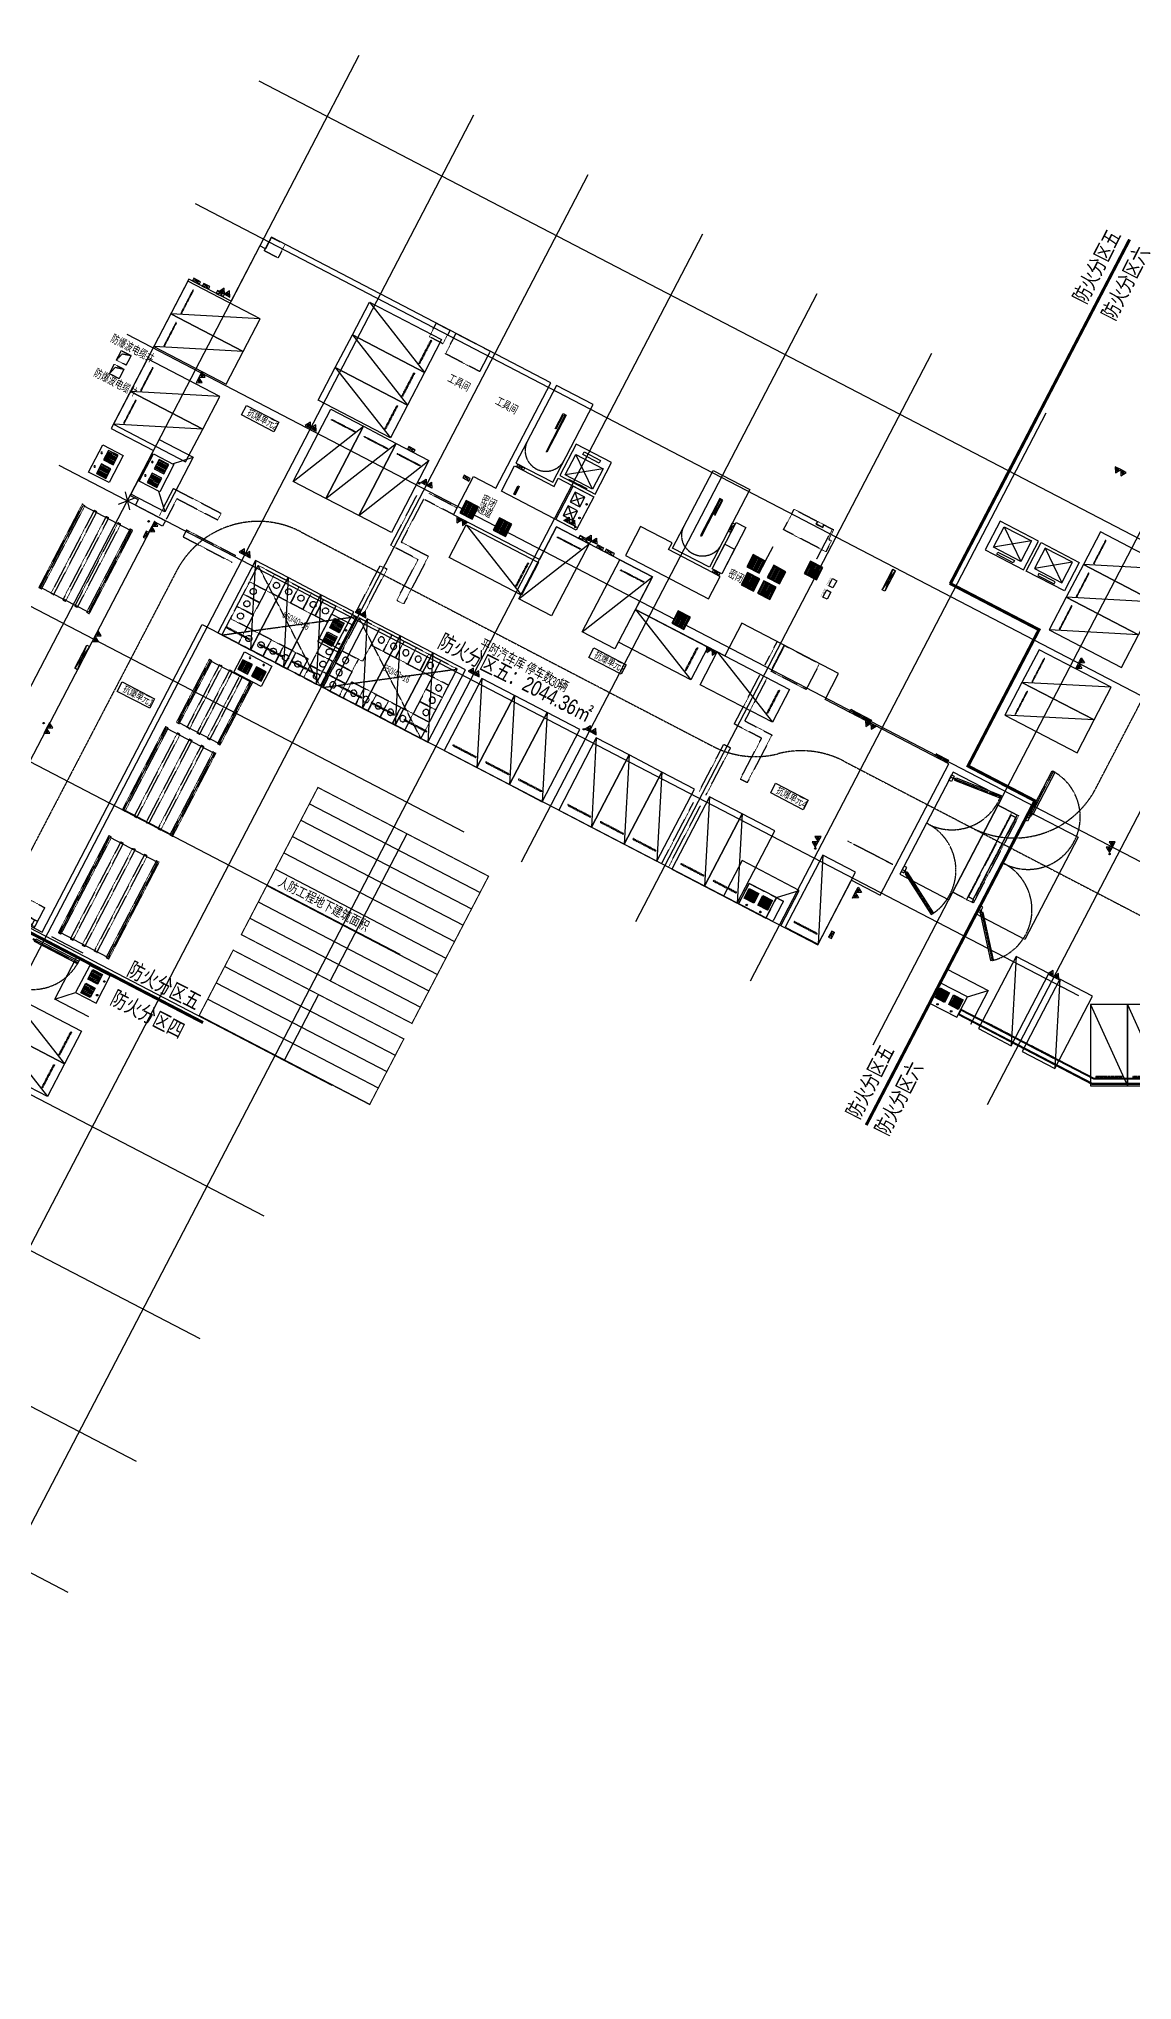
# Model space of a CAD drawing. Extents: x -1466470 to 868515, y -511729 to 1464999.
# Drawn here: x -183942 to -112796, y 148657 to 275026 of the extents above; entities that cross this region are included whole.
import ezdxf
from ezdxf.xclip import XClip

# ---------------------------------------------------------------- set-up
doc = ezdxf.new("R2010")
doc.units = 0
doc.header["$LTSCALE"] = 10
doc.header["$MEASUREMENT"] = 0
doc.header["$XCLIPFRAME"] = 2
for name, pattern in [('104-7 B2核心筒$0$DASH', [0.35, 0.25, -0.1]), ('X-104 B2平面$0$CENTER', [2, 1.25, -0.25, 0.25, -0.25]), ('X-104 B2平面$0$DOTE', [2.42, 2, -0.2, 0.02, -0.2]), ('X-104 B2平面$1$DASH', [0.35, 0.25, -0.1]), ('梯段6、7$0$DASH', [0.35, 0.25, -0.1])]:
    doc.linetypes.add(name, pattern=pattern)
for name, color, linetype, plot in [('104-7 B2核心筒$0$04-不打印_辅助线', 165, 'Continuous', False), ('X-104 B2平面$0$$0$04-不打印_辅助线', 165, 'Continuous', False), ('X-104 B2平面$0$04-不打印_辅助线', 165, 'Continuous', False)]:
    doc.layers.add(name, color=color, linetype=linetype, plot=plot)
for name, color, linetype in [('104-7 B2核心筒$0$A-E_电梯', 171, 'Continuous'), ('104-7 B2核心筒$0$A-TECH_结构', 21, 'Continuous'), ('EQUIP_消防', 7, 'Continuous'), ('PIPE-通气', 3, 'TG_T'), ('VPIPE-消防', 1, 'Continuous'), ('X-104 B2平面$0$$0$A-TECH_结构', 21, 'Continuous'), ('X-104 B2平面$0$02-TEXT_房间', 7, 'Continuous'), ('X-104 B2平面$0$04-不打印_防火分区', 30, 'Continuous'), ('X-104 B2平面$0$A-C_门', 150, 'Continuous'), ('X-104 B2平面$0$A-I_车位', 185, 'Continuous'), ('X-104 B2平面$0$A-I_车位-流线', 127, 'X-104 B2平面$0$CENTER'), ('X-104 B2平面$0$A-O_防水层', 222, 'Continuous'), ('X-104 B2平面$0$A-SUR_看线', 231, 'Continuous'), ('X-104 B2平面$0$A_AXIS-轴线', 1, 'X-104 B2平面$0$DOTE'), ('X-104 B2平面$0$A_STR-砼墙', 51, 'Continuous'), ('X-104 B2平面$0$DOOR_FIRE', 220, 'Continuous'), ('X-104 B2平面$0$SURFACE', 6, 'Continuous'), ('X-104 B2平面$0$VPIPE-消防', 1, 'Continuous'), ('X-104 B2平面$0$人防分区指标', 5, 'Continuous'), ('X-104 B2平面$0$抗爆隔墙', 151, 'Continuous'), ('X-104 B2平面$0$看线', 241, 'Continuous'), ('X-104 B2平面$0$集水坑&', 6, 'Continuous'), ('X-104 B2平面$1$A-C_门', 150, 'Continuous'), ('X-104 B2平面$1$集水坑&', 6, 'Continuous'), ('梯段6、7$0$A-E_楼梯', 171, 'Continuous')]:
    doc.layers.add(name, color=color, linetype=linetype)
doc.layers.get('X-104 B2平面$0$$0$04-不打印_辅助线').off()
doc.styles.add('TG_LINETYPE', font='romans2.shx', dxfattribs={"width": 0.8, "height": 3, "bigfont": 'hzdf2.shx'})
doc.styles.add('X-104 B2平面$0$_TCH_SPACE', font='ros.shx', dxfattribs={"width": 0.75, "height": 5, "bigfont": 'jd.shx'})
doc.styles.add('X-104 B2平面$0$Arial', font='arial.ttf', dxfattribs={"width": 0.75, "height": 2.5})
doc.styles.add('X-104 B2平面$0$TEXT', font='TSSDENG.shx', dxfattribs={"bigfont": 'GBCBIG.shx'})
doc.linetypes.add('TG_T', pattern='A,2,-0.3,["T",TG_LINETYPE,S=0.1,R=0,X=-0.23,Y=-0.15],0', length=2.3)
pattern_1 = [(180, (-432649.534, -553252.195), (-7e-15, -79.375), [])]
pattern_2 = [(180, (350, -250), (-7e-15, -79.375), [])]

# ---------------------------------------------------------------- blocks, each defined once
blk = doc.blocks.new('X-104 B2平面$0$A$C51037562')
at = {"layer": 'X-104 B2平面$0$集水坑&'}
h = blk.add_hatch(dxfattribs=at)
h.set_pattern_fill('ANSI31', color=256, scale=50, angle=135)
h.set_pattern_definition(pattern_1)
h.paths.add_polyline_path([(-850, 850), (-50, 850), (-50, 50), (-850, 50)])
for points in [[(-900, 900), (0, 900), (0, 0), (-900, 0)], [(-850, 850), (-50, 850), (-50, 50), (-850, 50)]]:
    blk.add_lwpolyline(points, close=True, dxfattribs=at)
blk = doc.blocks.new('X-104 B2平面$0$12ddddddj')
at = {"layer": 'X-104 B2平面$0$集水坑&', "linetype": 'Continuous'}
h = blk.add_hatch(dxfattribs=at)
h.set_pattern_fill('ANSI31', color=256, scale=50, angle=135)
h.set_pattern_definition(pattern_2)
h.paths.add_polyline_path([(3014056, 294593), (3014756, 294593), (3014756, 293893), (3014056, 293893)])
h.paths.add_polyline_path([(3014056, 293593), (3014756, 293593), (3014756, 292893), (3014056, 292893)])
for points in [[(3015056, 294743), (3013556, 294743), (3013556, 292743), (3015056, 292743)], [(3014056, 294593), (3014756, 294593), (3014756, 293893), (3014056, 293893)], [(3014056, 293593), (3014756, 293593), (3014756, 292893), (3014056, 292893)]]:
    blk.add_lwpolyline(points, close=True, dxfattribs=at)
for centre in [(3013736, 294243), (3013736, 293243)]:
    blk.add_circle(centre, 50, dxfattribs=at)
blk = doc.blocks.new('$TWTSYS$00000546')
h = blk.add_hatch()
h.set_pattern_fill('ANSI31', color=256, scale=200, style=0)
h.set_pattern_definition([(45, (-38543.802, -6670.83), (-17.67767, 17.67767), [])])
h.paths.add_polyline_path([(-65, 174), (65, 174), (65, 44), (-65, 44)])
for points in [[(0, 344), (-198, 0), (198, 0)], [(-65, 174), (65, 174), (65, 44), (-65, 44)]]:
    blk.add_lwpolyline(points, close=True)
blk = doc.blocks.new('104-7 B2核心筒$0$1f结构')
at = {"layer": '104-7 B2核心筒$0$04-不打印_辅助线'}
for p, q in [((-400, -450), (400, 450)), ((-400, 450), (400, -450))]:
    blk.add_line(p, q, dxfattribs=at)
at = {"layer": 'Defpoints'}
for p, q in [((-400, -450), (400, 450)), ((-400, 450), (400, -450))]:
    blk.add_line(p, q, dxfattribs=at)
blk = doc.blocks.new('A-电梯2623')
for p, q in [((-975, 200), (-975, 1700)), ((-975, 1700), (1025, 1700)), ((1025, 1700), (-975, 200)), ((1025, 200), (-975, 1700)), ((-575, 1900), (-575, 2100)), ((-575, 2100), (625, 2100)), ((625, 1900), (-575, 1900)), ((625, 2100), (625, 1900)), ((1025, 1700), (1025, 200)), ((1025, 200), (-975, 200))]:
    blk.add_line(p, q)
for points in [[(-1275, 0), (1325, 0), (1325, 2300), (-1275, 2300)], [(-625, 38), (-625, 59), (-18, 59), (-18, 38)], [(68, 38), (68, 59), (675, 59), (675, 38)]]:
    blk.add_lwpolyline(points, close=True)
blk = doc.blocks.new('104-7 B2核心筒$0$fdsgfdhh')
at = {"layer": '104-7 B2核心筒$0$A-E_电梯'}
for p, q in [((-2400, 1900), (-400, 400)), ((-400, 1900), (-2400, 400))]:
    blk.add_line(p, q, dxfattribs=at)
for points in [[(-2800, 0), (0, 0), (0, 2100), (-2800, 2100)], [(-2000, 250), (-800, 250), (-800, 100), (-2000, 100)]]:
    blk.add_lwpolyline(points, close=True, dxfattribs=at)
blk.add_lwpolyline([(-2400, 1900), (-400, 1900), (-400, 400), (-2400, 400), (-2400, 1900)], dxfattribs=at)
blk = doc.blocks.new('梯段6、7')
at = {"color": 8, "linetype": '梯段6、7$0$DASH'}
for centre, radius, start, end in [((49800, 3400), 1350, 0, 180), ((49800, -6700), 1350, 0, 180), ((49800, -9820), 1350, 180, 0), ((49800, -16500), 1350, 0, 180), ((49800, -19820), 1350, 180, 0), ((20965, -27260), 1650, 0, 180), ((49800, -27020), 1350, 0, 180), ((20965, -29600), 1650, 180, 0), ((49800, -29880), 1350, 180, 0), ((20965, -58198), 1650, 0, 180), ((49800, -57378), 1350, 0, 180), ((20965, -60358), 1650, 180, 0), ((49800, -59458), 1350, 180, 0), ((20965, -68018), 1650, 0, 180), ((49800, -67528), 1350, 0, 180), ((20965, -70358), 1650, 180, 0), ((49800, -70128), 1350, 180, 0), ((49800, -79978), 1350, 180, 0)]:
    blk.add_arc(centre, radius, start, end, dxfattribs=at)
at = {"layer": 'Defpoints'}
for points in [[(44800, 6850), (54800, 6850), (54800, -3150), (44800, -3150)], [(51150, 4950), (48450, 4950), (48450, -1150), (51150, -1150)], [(44800, -3150), (54800, -3150), (54800, -13150), (44800, -13150)], [(51150, -5150), (48450, -5150), (48450, -11250), (51150, -11250)], [(44800, -13150), (54800, -13150), (54800, -23150), (44800, -23150)], [(51150, -15150), (48450, -15150), (48450, -21250), (51150, -21250)], [(15665, -23150), (25665, -23150), (25665, -33150), (15665, -33150)], [(44800, -23150), (54800, -23150), (54800, -33150), (44800, -33150)], [(19315, -24850), (22615, -24850), (22615, -31250), (19315, -31250)], [(48450, -25150), (51150, -25150), (51150, -31250), (48450, -31250)], [(15665, -53908), (25665, -53908), (25665, -63908), (15665, -63908)], [(44800, -53908), (54800, -53908), (54800, -63908), (44800, -63908)], [(19315, -55608), (22615, -55608), (22615, -62008), (19315, -62008)], [(51150, -55908), (48450, -55908), (48450, -62008), (51150, -62008)], [(15665, -63908), (25665, -63908), (25665, -73908), (15665, -73908)], [(44800, -63908), (54800, -63908), (54800, -73908), (44800, -73908)], [(19315, -65608), (22615, -65608), (22615, -72008), (19315, -72008)], [(51150, -65908), (48450, -65908), (48450, -72008), (51150, -72008)], [(15665, -73908), (25665, -73908), (25665, -83908), (15665, -83908)], [(44800, -73908), (54800, -73908), (54800, -83908), (44800, -83908)], [(19315, -75608), (22615, -75608), (22615, -82008), (19315, -82008)], [(51150, -75908), (48450, -75908), (48450, -82008), (51150, -82008)]]:
    blk.add_lwpolyline(points, close=True, dxfattribs=at)
for points in [[(47328, -61608), (52128, -61608)], [(47328, -71608), (52128, -71608)], [(47328, -81608), (52128, -81608)]]:
    blk.add_lwpolyline(points, dxfattribs=at)
at = {"layer": '梯段6、7$0$A-E_楼梯'}
for p, q in [((49850, -16500), (49750, -16500)), ((49750, -16700), (49750, -16500)), ((49850, -18517), (49850, -16500)), ((49850, -16500), (51150, -16500)), ((49850, -16760), (51150, -16760)), ((49850, -17020), (51150, -17020)), ((49850, -17280), (51150, -17280)), ((49850, -17540), (51150, -17540)), ((49910, -16700), (49910, -16500)), ((49910, -16500), (51150, -16500)), ((51150, -17893), (51150, -16700)), ((49850, -17800), (51150, -17800)), ((49850, -18060), (50801, -18060)), ((49850, -18517), (50409, -18248)), ((49850, -18320), (50259, -18320)), ((49850, -18627), (50429, -18350)), ((49850, -19820), (49850, -18627)), ((49850, -18780), (51150, -18780)), ((50074, -18520), (51150, -18520)), ((50429, -18350), (50396, -18174)), ((50396, -18174), (50588, -18362)), ((50553, -18179), (51150, -17893)), ((50588, -18362), (50553, -18179)), ((50573, -18281), (51150, -18003)), ((50616, -18260), (51150, -18260)), ((51150, -19820), (51150, -18003)), ((49750, -19820), (49853, -19820)), ((49850, -19040), (51150, -19040)), ((49850, -19300), (51150, -19300)), ((49850, -19560), (51150, -19560)), ((49850, -19820), (51150, -19820)), ((49750, -27020), (49850, -27020)), ((65868, -53275), (106225, -53275)), ((66707, -53743), (68846, -55133)), ((66772, -53643), (68592, -54825)), ((66839, -56653), (68977, -55263)), ((65910, -56514), (63784, -56514)), ((66572, -56634), (63784, -56634)), ((66542, -56514), (65910, -56514)), ((66542, -56677), (68846, -58173)), ((66772, -56683), (68592, -57865)), ((66802, -59525), (64634, -59525)), ((66792, -59525), (106225, -59525)), ((49690, -78442), (49690, -77318)), ((49690, -77318), (49910, -77318)), ((49750, -78418), (49750, -77378)), ((49750, -77378), (49850, -77378)), ((49850, -77378), (49850, -80038)), ((49910, -77318), (49910, -80038)), ((48450, -80108), (48450, -80048)), ((49910, -80038), (49850, -80038))]:
    blk.add_line(p, q, dxfattribs=at)
for points in [[(49690, -19880), (49910, -19880), (49910, -16440), (49690, -16440), (49690, -19880)], [(49690, -29360), (49690, -26960), (49910, -26960), (49910, -29880)], [(51150, -29880), (51150, -29620)], [(66542, -53444), (66542, -53275), (66154, -53275)], [(66542, -53305), (66542, -53705), (66342, -53705), (66342, -53305)], [(68882, -54964), (68882, -54795), (68622, -54795), (68622, -54626), (68362, -54626), (68362, -54457), (68102, -54457), (68102, -54288), (67842, -54288), (67842, -54119), (67582, -54119), (67582, -53950), (67322, -53950), (67322, -53781), (67062, -53781), (67062, -53613), (66802, -53613), (66802, -53444), (66542, -53444)], [(68852, -54964), (68852, -54825), (68592, -54825), (68592, -54656), (68332, -54656), (68332, -54487), (68072, -54487), (68072, -54318), (67812, -54318), (67812, -54149), (67552, -54149), (67552, -53980), (67292, -53980), (67292, -53811), (67032, -53811), (67032, -53643), (66772, -53643), (66772, -53474), (66542, -53474)], [(66802, -56484), (66802, -56315), (67062, -56315), (67062, -56146), (67322, -56146), (67322, -55977), (67582, -55977), (67582, -55808), (67842, -55808), (67842, -55640), (68102, -55640), (68102, -55471), (68362, -55471), (68362, -55302), (68622, -55302), (68622, -55133), (68882, -55133), (68882, -54964), (69142, -54964)], [(66832, -56484), (66832, -56345), (67092, -56345), (67092, -56176), (67352, -56176), (67352, -56007), (67612, -56007), (67612, -55838), (67872, -55838), (67872, -55670), (68132, -55670), (68132, -55501), (68392, -55501), (68392, -55332), (68652, -55332), (68652, -55163), (68912, -55163), (68912, -54994), (69142, -54994)], [(69112, -54994), (69112, -55394), (68912, -55394), (68912, -54994)], [(68882, -58004), (68882, -57835), (68622, -57835), (68622, -57667), (68362, -57667), (68362, -57498), (68102, -57498), (68102, -57329), (67842, -57329), (67842, -57160), (67582, -57160), (67582, -56991), (67322, -56991), (67322, -56822), (67062, -56822), (67062, -56653), (66802, -56653), (66802, -56484), (66542, -56484)], [(68852, -58004), (68852, -57865), (68592, -57865), (68592, -57697), (68332, -57697), (68332, -57528), (68072, -57528), (68072, -57359), (67812, -57359), (67812, -57190), (67552, -57190), (67552, -57021), (67292, -57021), (67292, -56852), (67032, -56852), (67032, -56683), (66772, -56683), (66772, -56514), (66542, -56514)], [(66772, -56514), (66772, -56914), (66572, -56914), (66572, -56514)], [(66802, -59525), (66802, -59356), (67062, -59356), (67062, -59187), (67322, -59187), (67322, -59018), (67582, -59018), (67582, -58849), (67842, -58849), (67842, -58680), (68102, -58680), (68102, -58511), (68362, -58511), (68362, -58342), (68622, -58342), (68622, -58173), (68882, -58173), (68882, -58004), (69142, -58004)]]:
    blk.add_lwpolyline(points, dxfattribs=at)
for p in [(66792, -53444), (66792, -53613), (66792, -53781), (66792, -53950), (66792, -54119), (66792, -54288), (66792, -54457), (66792, -54626), (66792, -54795), (66792, -54964), (66792, -55133), (66792, -55302), (66792, -55471), (66792, -55640), (66792, -55808), (66792, -55977), (66792, -56146), (66792, -56315), (66792, -56484), (66792, -56653), (66792, -56822), (66792, -56991), (66792, -57160), (66792, -57329), (66792, -57498), (66792, -57667), (66792, -57835), (66792, -58004), (66792, -58173), (66792, -58342), (66792, -58511), (66792, -58680), (66792, -58849), (66792, -59018), (66792, -59187), (66792, -59356)]:
    blk.add_point(p, dxfattribs=at)
blk = doc.blocks.new('104-7 B2核心筒')
for p, q in [((84343, 51688), (84257, 51688)), ((25457, 14488), (25543, 14488))]:
    blk.add_line(p, q)
at = {"layer": '104-7 B2核心筒$0$A-TECH_结构', "linetype": '104-7 B2核心筒$0$DASH'}
blk.add_line((400, 19549), (400, 18750), dxfattribs=at)
for points in [[(59500, 54510), (60014, 56141), (62150, 56749)], [(38750, 19549), (41650, 19549), (41650, 18849), (41850, 18849), (41850, 18049), (38750, 18049), (38750, 19549)]]:
    blk.add_lwpolyline(points, dxfattribs=at)
for points in [[(96250, 55500), (98450, 55500), (98450, 56150), (96250, 56150)], [(98750, 55500), (101000, 55500), (101000, 56150), (98750, 56150)]]:
    blk.add_lwpolyline(points, close=True, dxfattribs=at)
at = {"layer": '104-7 B2核心筒$0$A-TECH_结构'}
for points in [[(73300, 50850), (74000, 50850), (74000, 54250), (73300, 54250)], [(35800, 17050), (36500, 17050), (36500, 13650), (35800, 13650)], [(36500, 13650), (35800, 13650), (35800, 15450), (36500, 15450)]]:
    blk.add_lwpolyline(points, close=True, dxfattribs=at)
ref = blk.add_blockref('梯段6、7', (25750, 132458))
XClip(ref).set_block_clipping_path([(48450.0031571506, -81608.1300599761), (51150.002909314, -75708.1296707869)])
ref = blk.add_blockref('梯段6、7', (136950, 132658), dxfattribs=dict(xscale=-1))
XClip(ref).set_block_clipping_path([(48450.0031136754, -81608.1299662268), (51150.0038543929, -75908.1299662268)])
at = {"xscale": -1}
blk.add_blockref('104-7 B2核心筒$0$1f结构', (109800, 37200), dxfattribs=at)
ref = blk.add_blockref('梯段6、7', (-27150, 95458))
XClip(ref).set_block_clipping_path([(48450.0031136754, -81608.1299662268), (51150.0038543929, -75908.1299662268)])
ref = blk.add_blockref('梯段6、7', (84050, 95258), dxfattribs=dict(xscale=-1))
XClip(ref).set_block_clipping_path([(48450.0031136754, -81608.1299662268), (51150.0038543929, -75908.1299662268)])
blk.add_blockref('104-7 B2核心筒$0$1f结构', (0, 0))
at = {"layer": '104-7 B2核心筒$0$A-E_电梯', "extrusion": (0, 0, -1), "zscale": -1}
blk.add_blockref('A-电梯2623', (-84325, 51650), dxfattribs=at)
at = {"layer": '104-7 B2核心筒$0$A-E_电梯'}
for name, p in [('104-7 B2核心筒$0$fdsgfdhh', (53800, 22949)), ('A-电梯2623', (25475, 14450))]:
    blk.add_blockref(name, p, dxfattribs=at)
at = {"layer": '104-7 B2核心筒$0$A-E_电梯', "xscale": -1}
blk.add_blockref('104-7 B2核心筒$0$fdsgfdhh', (54000, 22949), dxfattribs=at)
blk = doc.blocks.new('X-104 B2平面$0$jgfd')
blk.add_lwpolyline([(5300, -1200), (0, -1200), (0, 1200), (5300, 1200), (5300, -1200), (0, 1200)])
at = {"linetype": 'X-104 B2平面$1$DASH', "ltscale": 0.001}
blk.add_lwpolyline([(550, -850), (550, 850), (600, 850), (600, -850)], close=True, dxfattribs=at)
blk = doc.blocks.new('*U2230')
at = {"linetype": 'X-104 B2平面$1$DASH'}
for p, q in [((-200, -500), (-200, -100)), ((0, -100), (-200, -100)), ((0, -500), (-200, -500)), ((6000, -100), (6200, -100)), ((6000, -500), (6200, -500)), ((6200, -500), (6200, -100))]:
    blk.add_line(p, q, dxfattribs=at)
blk.add_lwpolyline([(6200, 0), (-200, 0), (-200, -1500), (6200, -1500)], close=True, dxfattribs=at)
for points in [[(6000, -100), (0, -100)], [(0, -100), (0, -500)], [(6000, -130), (0, -130)], [(6000, -470), (0, -470)], [(6000, -500), (0, -500)], [(6000, -100), (6000, -500)]]:
    blk.add_lwpolyline(points, dxfattribs=at)
blk = doc.blocks.new('X-104 B2平面$0$magy')
blk.add_lwpolyline([(0, 265), (300, 265), (300, -265), (0, -265)], close=True)
at = {"const_width": 10}
blk.add_lwpolyline([(455, 270), (455, -260), (305, -260), (305, 270)], close=True, dxfattribs=at)
for points in [[(305, 270), (455, -260)], [(455, 270), (305, -260)]]:
    blk.add_lwpolyline(points, dxfattribs=at)
blk = doc.blocks.new('X-104 B2平面$1$A$C51037562')
at = {"layer": 'X-104 B2平面$1$集水坑&'}
h = blk.add_hatch(dxfattribs=at)
h.set_pattern_fill('ANSI31', color=256, scale=50, angle=135)
h.set_pattern_definition(pattern_1)
h.paths.add_polyline_path([(-850, 850), (-50, 850), (-50, 50), (-850, 50)])
for points in [[(-900, 900), (0, 900), (0, 0), (-900, 0)], [(-850, 850), (-50, 850), (-50, 50), (-850, 50)]]:
    blk.add_lwpolyline(points, close=True, dxfattribs=at)
blk = doc.blocks.new('X-104 B2平面$1$12ddddddj')
at = {"layer": 'X-104 B2平面$1$集水坑&', "linetype": 'Continuous'}
h = blk.add_hatch(dxfattribs=at)
h.set_pattern_fill('ANSI31', color=256, scale=50, angle=135)
h.set_pattern_definition(pattern_2)
h.paths.add_polyline_path([(3014056, 294593), (3014756, 294593), (3014756, 293893), (3014056, 293893)])
h.paths.add_polyline_path([(3014056, 293593), (3014756, 293593), (3014756, 292893), (3014056, 292893)])
for points in [[(3015056, 294743), (3013556, 294743), (3013556, 292743), (3015056, 292743)], [(3014056, 294593), (3014756, 294593), (3014756, 293893), (3014056, 293893)], [(3014056, 293593), (3014756, 293593), (3014756, 292893), (3014056, 292893)]]:
    blk.add_lwpolyline(points, close=True, dxfattribs=at)
for centre in [(3013736, 294243), (3013736, 293243)]:
    blk.add_circle(centre, 50, dxfattribs=at)
blk = doc.blocks.new('X-104 B2平面$0$A$C3A6E53F0')
at = {"color": 6, "linetype": 'X-104 B2平面$1$DASH'}
for p, q in [((0, 5100), (7200, 0)), ((7200, 5100), (0, 0)), ((0, 2400), (1500, 2400)), ((1500, -5), (1500, 2400))]:
    blk.add_line(p, q, dxfattribs=at)
for points in [[(0, 5100), (7200, 5100), (7200, 0), (0, 0)], [(0, 4200), (1200, 4200), (1200, 5100), (0, 5100)], [(1500, 5100), (1500, 3900), (2400, 3900), (2400, 5100)], [(2400, 5100), (2400, 3900), (3300, 3900), (3300, 5100)], [(3300, 5100), (3300, 3900), (4200, 3900), (4200, 5100)], [(4200, 5100), (4200, 3900), (5100, 3900), (5100, 5100)], [(5100, 5100), (5100, 3900), (6000, 3900), (6000, 5100)], [(0, 3300), (1200, 3300), (1200, 4200), (0, 4200)], [(7200, 3000), (6000, 3000), (6000, 3900), (7200, 3900)], [(0, 2400), (1200, 2400), (1200, 3300), (0, 3300)], [(7200, 2100), (6000, 2100), (6000, 3000), (7200, 3000)], [(7200, 1200), (6000, 1200), (6000, 2100), (7200, 2100)], [(1500, 0), (1500, 1200), (2400, 1200), (2400, 0)], [(2400, 0), (2400, 1200), (3300, 1200), (3300, 0)], [(3300, 0), (3300, 1200), (4200, 1200), (4200, 0)], [(4200, 0), (4200, 1200), (5100, 1200), (5100, 0)], [(5100, 0), (5100, 1200), (6000, 1200), (6000, 0)]]:
    blk.add_lwpolyline(points, close=True, dxfattribs=at)
for centre in [(500, 4650), (500, 3750), (1950, 4500), (2850, 4500), (3750, 4500), (4650, 4500), (5550, 4500), (500, 2850), (6700, 3450), (6700, 2550), (6700, 1650), (1950, 600), (2850, 600), (3750, 600), (4650, 600), (5550, 600)]:
    blk.add_circle(centre, 200, dxfattribs=at)
blk = doc.blocks.new('X-104 B2平面$0$A$C75E32CB1')
at = {"layer": 'X-104 B2平面$0$A-SUR_看线'}
for p, q in [((98, 0), (98, 1291)), ((68, 159), (68, 9)), ((128, 159), (128, 9))]:
    blk.add_line(p, q, dxfattribs=at)
blk.add_lwpolyline([(196, 159), (196, 3309), (0, 3309), (0, 159)], close=True, dxfattribs=at)
at = {"layer": 'X-104 B2平面$0$A_AXIS-轴线'}
blk.add_line((98, 9), (98, 3309), dxfattribs=at)
blk = doc.blocks.new('X-104 B2平面$0$A$C026855F6')
at = {"layer": 'X-104 B2平面$0$VPIPE-消防', "linetype": 'Continuous'}
for centre in [(-118350, -32716), (-135969, -35197), (-108200, -35562), (-142803, -48326), (-107649, -48724), (-92589, -56489), (-73436, -56849)]:
    blk.add_circle(centre, 50, dxfattribs=at)
blk = doc.blocks.new('X-104 B2平面$0$A$C38076355')
at = {"layer": 'Defpoints'}
for p, q in [((138491, -71335), (197662, 42331)), ((301848, -16978), (191149, 40648)), ((231095, -22085), (263372, 39917)), ((145942, -75214), (205113, 38453)), ((238546, -25964), (270822, 36038)), ((153393, -79092), (212564, 34574)), ((275694, -13510), (186993, 32665)), ((160844, -82971), (220015, 30695)), ((187308, -41229), (51418, 29511)), ((200329, -16216), (117571, 26866)), ((208210, -10172), (227465, 26816)), ((256360, -14267), (182560, 24150)), ((215661, -14051), (234916, 22938)), ((183152, -49212), (47262, 21527)), ((223112, -17929), (242367, 19059)), ((195896, -24731), (113138, 18350)), ((244476, -18904), (178128, 15635)), ((178719, -57728), (42829, 13012)), ((191464, -33246), (108706, 9835)), ((204485, -8233), (173972, 7652))]:
    blk.add_line(p, q, dxfattribs=at)
blk = doc.blocks.new('X-104 B2平面')
at = {"layer": 'X-104 B2平面$0$$0$A-TECH_结构', "linetype": 'X-104 B2平面$1$DASH'}
for points in [[(6271, 245251), (9088, 250662), (8910, 250754), (6094, 245343)], [(7047, 244847), (9864, 250258), (9686, 250350), (6870, 244939)], [(7823, 244443), (10640, 249854), (10463, 249946), (7646, 244535)], [(8599, 244039), (11416, 249449), (11239, 249542), (8422, 244131)], [(9376, 243635), (12192, 249045), (12015, 249138), (9198, 243727)], [(15226, 236473), (17350, 240553), (17173, 240646), (15049, 236566)], [(15892, 236127), (18016, 240207), (17838, 240300), (15714, 236219)], [(16557, 235781), (18681, 239861), (18504, 239953), (16379, 235873)], [(17222, 235434), (19346, 239515), (19169, 239607), (17045, 235527)], [(17887, 235088), (20011, 239168), (19834, 239261), (17710, 235180)], [(11689, 230761), (14506, 236172), (14328, 236264), (11512, 230853)], [(12465, 230357), (15282, 235768), (15105, 235860), (12288, 230449)], [(13241, 229953), (16058, 235364), (15881, 235456), (13064, 230045)], [(14018, 229549), (16834, 234960), (16657, 235052), (13840, 229641)], [(14794, 229145), (17610, 234556), (17433, 234648), (14616, 229237)], [(7536, 222777), (10815, 229074), (10637, 229167), (7359, 222869)], [(8312, 222373), (11591, 228670), (11413, 228763), (8135, 222465)], [(9088, 221969), (12367, 228266), (12189, 228359), (8911, 222061)], [(9864, 221565), (13143, 227862), (12966, 227955), (9687, 221657)], [(10641, 221161), (13919, 227458), (13742, 227551), (10463, 221253)]]:
    blk.add_lwpolyline(points, close=True, dxfattribs=at)
at = {"layer": 'X-104 B2平面$0$02-TEXT_房间'}
for points in [[(19606, 257187), (21713, 256091), (21389, 255470), (19283, 256567), (19606, 257187)], [(42194, 241398), (44301, 240301), (43977, 239680), (41871, 240777), (42194, 241398)], [(11517, 239187), (13623, 238090), (13300, 237469), (11193, 238566), (11517, 239187)], [(54035, 232585), (56141, 231488), (55818, 230867), (53711, 231964), (54035, 232585)]]:
    blk.add_lwpolyline(points, dxfattribs=at)
at = {"layer": 'X-104 B2平面$0$04-不打印_辅助线'}
for points in [[(-531, 226449), (6298, 222895), (16718, 242912), (56769, 222063), (58962, 226276), (60843, 225297), (65299, 233857), (57254, 238045), (58131, 239730), (51833, 243008), (50725, 240880), (44915, 243905), (46024, 246034), (39770, 249289), (38662, 247160), (33074, 250069), (34367, 252553), (35830, 251791), (39408, 258664), (21225, 268131), (20833, 267377), (20478, 267562), (18607, 263969), (15858, 265400), (10801, 255687), (13551, 254256), (12028, 251329), (12560, 251052), (12375, 250698), (14326, 249681), (14142, 249327), (13610, 249604), (4375, 231863)], [(36185, 251606), (37039, 253247), (39612, 251908), (39889, 252440), (42195, 251240), (41064, 249067), (36185, 251606)], [(49668, 244588), (50430, 246051), (47059, 247806), (47290, 248249), (45250, 249311), (44257, 247404), (49668, 244588)]]:
    blk.add_lwpolyline(points, dxfattribs=at)
for points in [[(65581, 233315), (62118, 226663), (65311, 225000), (68774, 231653)], [(73723, 229076), (70260, 222424), (67067, 224086), (70530, 230739)]]:
    blk.add_lwpolyline(points, close=True, dxfattribs=at)
at = {"layer": 'X-104 B2平面$0$04-不打印_防火分区', "linetype": 'X-104 B2平面$1$DASH', "const_width": 200}
for points in [[(65405, 245582), (77068, 267987)], [(16773, 217010), (-1239, 226386), (-1769, 225253), (-5302, 227092), (-4403, 228818), (-3647, 228429), (-2724, 230203), (-3540, 230628), (-2432, 232757), (-9971, 236682), (-1047, 253825)], [(65361, 245606), (71171, 242581), (66553, 233711), (70900, 231448), (59927, 210337)]]:
    blk.add_lwpolyline(points, dxfattribs=at)
at = {"layer": 'X-104 B2平面$0$A-I_车位-流线', "linetype": 'X-104 B2平面$0$CENTER'}
for p, q in [((74871, 232256), (86138, 253899)), ((23136, 248954), (49940, 235001)), ((15043, 246402), (-12603, 193295)), ((58478, 234025), (81161, 222217))]:
    blk.add_line(p, q, dxfattribs=at)
for centre, start, end in [((20366, 243632), 62.49999, 152.49999), ((52711, 240323), 242.49999, 284.46358), ((55708, 228703), 62.50012, 104.46358), ((69549, 235026), 242.49999, 332.5)]:
    blk.add_arc(centre, 6000, start, end, dxfattribs=at)
at = {"layer": 'X-104 B2平面$0$A-O_防水层'}
for points in [[(6205, 245341), (8976, 250663), (12080, 249047), (9310, 243725)], [(11624, 230852), (14394, 236174), (17499, 234558), (14728, 229236)], [(7473, 222866), (10705, 229075), (13810, 227459), (10578, 221250)]]:
    blk.add_lwpolyline(points, close=True, dxfattribs=at)
blk.add_lwpolyline([(15161, 236564), (17822, 235178), (19900, 239170), (17239, 240555), (15161, 236564)], dxfattribs=at)
at = {"layer": 'X-104 B2平面$0$A-SUR_看线'}
for p, q in [((42018, 248344), (41216, 248536)), ((41308, 248714), (41926, 248167)), ((61670, 227290), (60525, 227886))]:
    blk.add_line(p, q, dxfattribs=at)
for points in [[(16172, 265462), (16079, 265285), (16523, 265054), (16615, 265231), (16172, 265462), (16523, 265054), (16615, 265231), (16079, 265285)], [(16815, 265127), (16722, 264950), (17122, 264742), (17214, 264920), (16815, 265127), (17122, 264742), (17214, 264920), (16722, 264950)], [(17724, 264654), (17632, 264477), (18075, 264246), (18168, 264423), (17724, 264654), (18075, 264246), (18168, 264423), (17632, 264477)], [(30171, 254509), (30078, 254332), (30477, 254124), (30570, 254302), (30171, 254509), (30477, 254124), (30570, 254302), (30079, 254334)], [(37265, 253355), (37172, 253178), (37616, 252947), (37708, 253124), (37265, 253355), (37616, 252947), (37708, 253124), (37172, 253178)], [(33765, 252640), (33672, 252463), (34071, 252255), (34163, 252433), (33765, 252640), (34071, 252255), (34163, 252433), (33673, 252465)], [(37076, 251368), (36987, 251414), (37264, 251946), (37353, 251900), (37076, 251368), (37264, 251946), (37353, 251900), (36987, 251414)], [(12867, 248610), (13044, 248517), (13252, 248917), (13075, 249009), (12867, 248610), (13252, 248917), (13075, 249009), (13044, 248517)], [(51128, 248912), (50950, 249004), (51227, 249537), (51405, 249444), (51128, 248912), (51227, 249537), (51405, 249444), (50950, 249004)], [(41308, 248714), (41216, 248536), (41926, 248167), (42018, 248344), (41308, 248714)], [(42834, 247919), (42742, 247742), (42369, 247936), (42461, 248113), (42834, 247919), (42741, 247742), (42461, 248113), (42369, 247936), (42834, 247919)], [(43011, 247827), (42919, 247650), (43451, 247373), (43544, 247550), (43011, 247827), (43451, 247373), (43544, 247550), (42919, 247650)], [(49990, 246506), (49897, 246328), (50341, 246097), (50433, 246275), (49990, 246506), (50341, 246097), (50433, 246275), (49897, 246328)], [(61664, 246516), (61841, 246424), (61148, 245093), (60971, 245186), (61664, 246516), (61148, 245093), (60971, 245186), (61841, 246424)], [(8602, 239978), (8425, 240070), (9210, 241578), (9211, 241577), (9389, 241487), (8604, 239977), (9210, 241578), (9389, 241487), (8425, 240070)], [(58851, 237214), (58943, 237392), (60273, 236699), (60181, 236522), (58851, 237214), (60273, 236699), (60181, 236522), (58943, 237392)], [(64394, 234328), (64487, 234505), (65285, 234089), (65192, 233912), (64394, 234328), (65285, 234089), (65192, 233912), (64487, 234505)], [(57659, 222473), (57867, 222872), (57690, 222965), (57482, 222565), (57659, 222473), (57690, 222965), (57867, 222872), (57482, 222565)]]:
    blk.add_lwpolyline(points, dxfattribs=at)
for points in [[(65304, 232783), (65488, 233138), (65662, 233047), (65477, 232693)], [(70253, 230207), (70438, 230561), (70612, 230471), (70427, 230116)], [(62395, 227195), (62210, 226840), (62384, 226750), (62568, 227104)], [(67344, 224618), (67159, 224264), (67333, 224173), (67518, 224528)]]:
    blk.add_lwpolyline(points, close=True, dxfattribs=at)
at = {"layer": 'X-104 B2平面$0$A-SUR_看线', "linetype": 'X-104 B2平面$1$DASH'}
for centre, radius, start, end in [((70456, 230383), 3400, 240.56308, 60.84795), ((65506, 232960), 3400, 240.56308, 340.10635), ((62366, 226928), 3400, 302.81983, 64.43622), ((67316, 224351), 3400, 283.76485, 64.43622), ((5676, 222564), 3398, 150.52768, 334.18797)]:
    blk.add_arc(centre, radius, start, end, dxfattribs=at)
at = {"layer": 'X-104 B2平面$0$A_AXIS-轴线'}
for p, q in [((65419, 233005), (65593, 232914)), ((70369, 230428), (70542, 230338)), ((61662, 227294), (58735, 228818)), ((62279, 226973), (62453, 226883)), ((67229, 224397), (67403, 224306))]:
    blk.add_line(p, q, dxfattribs=at)
at = {"layer": 'X-104 B2平面$0$A_STR-砼墙', "linetype": 'X-104 B2平面$1$DASH'}
blk.add_line((56709, 247178), (57725, 249129), dxfattribs=at)
at = {"layer": 'X-104 B2平面$0$A_STR-砼墙', "color": 4}
for points in [[(56748, 249638), (56655, 249461), (57099, 249230), (57191, 249407)], [(56766, 249629), (56682, 249469), (57090, 249257), (57174, 249417)]]:
    blk.add_lwpolyline(points, dxfattribs=at)
at = {"layer": 'X-104 B2平面$0$人防分区指标', "color": 1}
blk.add_line((24287, 218835), (22071, 214577), dxfattribs=at)
at = {"layer": 'X-104 B2平面$0$人防分区指标', "color": 1, "const_width": 75}
for points in [[(19262, 222737), (30366, 216956), (35352, 226536), (24249, 232316)], [(16519, 217468), (27623, 211687), (29839, 215945), (18736, 221725)]]:
    blk.add_lwpolyline(points, close=True, dxfattribs=at)
at = {"layer": 'X-104 B2平面$0$人防分区指标', "color": 1}
for points in [[(23141, 230187), (34244, 224407)], [(23695, 231252), (34798, 225472)], [(22587, 229123), (33690, 223343)], [(30043, 229300), (25056, 219720)], [(22033, 228059), (33136, 222279)], [(21479, 226994), (32582, 221214)], [(20925, 225930), (32028, 220150)], [(19816, 223801), (30920, 218021)], [(20370, 224865), (31474, 219085)], [(18182, 220661), (29285, 214881)], [(17628, 219596), (28731, 213816)], [(16519, 217468), (27623, 211687)], [(17074, 218532), (28177, 212752)]]:
    blk.add_lwpolyline(points, dxfattribs=at)
at = {"layer": 'X-104 B2平面$0$抗爆隔墙', "linetype": 'X-104 B2平面$1$DASH'}
for p, q in [((33305, 250513), (31442, 251482)), ((33074, 250069), (31211, 251039)), ((15704, 249078), (18897, 247416)), ((15473, 248634), (18666, 246972)), ((26708, 243688), (28300, 246747)), ((27151, 243457), (28744, 246516)), ((28744, 246516), (28300, 246747)), ((49061, 232051), (50653, 235111)), ((51097, 234880), (50653, 235111)), ((49504, 231821), (51097, 234880)), ((46613, 227350), (48691, 231342)), ((47056, 227119), (49135, 231111))]:
    blk.add_line(p, q, dxfattribs=at)
at = {"layer": 'X-104 B2平面$0$抗爆隔墙'}
blk.add_line((15704, 249078), (15473, 248634), dxfattribs=at)
at = {"layer": 'X-104 B2平面$0$抗爆隔墙', "linetype": 'X-104 B2平面$1$DASH'}
for points in [[(13929, 250001), (13929, 250001), (14853, 251776), (17957, 250159), (17726, 249715), (15066, 251101), (14373, 249770), (14373, 249770)], [(31122, 251085), (29667, 248290), (31442, 247366), (29825, 244262), (29381, 244493), (30767, 247154), (28993, 248077), (30679, 251316)], [(53355, 240301), (54139, 241808)], [(54583, 241577), (53798, 240070)], [(53475, 239449), (52020, 236654), (53795, 235730), (52178, 232626), (51734, 232857), (53120, 235518), (51346, 236441), (53032, 239680)]]:
    blk.add_lwpolyline(points, dxfattribs=at)
at = {"layer": 'X-104 B2平面$0$看线', "linetype": 'X-104 B2平面$1$DASH'}
for points in [[(11466, 260753), (12087, 260430), (11763, 259809), (11142, 260132)], [(11004, 259866), (11625, 259543), (11302, 258922), (10681, 259245)]]:
    blk.add_lwpolyline(points, close=True, dxfattribs=at)
for points in [[(11142, 260132), (11515, 260547), (12087, 260430)], [(10681, 259245), (11057, 259667), (11625, 259543)]]:
    blk.add_lwpolyline(points, dxfattribs=at)
at = {"layer": 'X-104 B2平面$1$A-C_门'}
blk.add_line((53358, 247021), (53866, 247997), dxfattribs=at)
at = {"layer": 'X-104 B2平面$1$集水坑&', "linetype": 'Continuous'}
for p, q in [((14789, 253386), (16138, 253811)), ((13866, 251612), (14291, 250263)), ((41289, 250583), (40992, 251527)), ((40207, 250019), (41151, 250317)), ((40530, 250640), (40828, 249696)), ((41613, 251204), (40668, 250906)), ((54091, 225148), (55575, 225616)), ((7133, 218537), (8482, 218962)), ((66509, 218683), (67858, 219109))]:
    blk.add_line(p, q, dxfattribs=at)
at = {"layer": 'X-104 B2平面$1$集水坑&', "linetype": 'X-104 B2平面$1$DASH'}
for points in [[(21225, 268130), (22112, 267669), (21650, 266782), (20763, 267243)], [(31958, 262543), (32845, 262081), (32383, 261194), (31496, 261656)]]:
    blk.add_lwpolyline(points, close=True, dxfattribs=at)
for points in [[(33244, 261874), (35461, 260719), (34769, 259389), (32551, 260543), (33244, 261874)], [(53750, 239869), (54627, 241554), (56889, 240376), (56013, 238693), (53750, 239869)], [(51625, 224741), (52317, 226071), (54091, 225148), (53399, 223817), (51625, 224741)], [(51625, 224741), (52317, 226071), (54535, 224917), (53842, 223586), (51625, 224741)]]:
    blk.add_lwpolyline(points, dxfattribs=at)
at = {"layer": 'X-104 B2平面$1$集水坑&', "linetype": 'Continuous'}
for points in [[(13921, 254966), (16138, 253811), (14291, 250263), (12074, 251417)], [(54374, 223309), (55575, 225616), (51849, 227555), (50649, 225249)], [(9350, 217382), (7133, 218537), (8518, 221198), (8518, 221198)], [(65197, 220494), (67858, 219109), (66704, 216891)]]:
    blk.add_lwpolyline(points, dxfattribs=at)
for points in [[(40864, 251932), (42195, 251239), (41064, 249067), (39733, 249759)], [(41613, 251204), (40992, 251527), (40668, 250906), (41289, 250583)], [(41151, 250317), (40530, 250640), (40207, 250019), (40828, 249696)], [(130274, 212990), (74632, 212990), (65909, 217530), (66094, 217885), (74729, 213390), (130274, 213390)], [(130224, 213040), (74644, 213040), (65976, 217551), (66115, 217818), (74717, 213340), (130224, 213340)]]:
    blk.add_lwpolyline(points, close=True, dxfattribs=at)
for centre in [(41735, 250746), (41273, 249859)]:
    blk.add_circle(centre, 50, dxfattribs=at)
at = {"linetype": 'X-104 B2平面$0$CENTER', "rotation": 332.5001227492888}
blk.add_blockref('104-7 B2核心筒', (11843, 250975), dxfattribs=at)
at = {"layer": 'X-104 B2平面$0$$0$04-不打印_辅助线'}
blk.add_blockref('X-104 B2平面$0$A$C38076355', (-170720, 237648), dxfattribs=at)
at = {"layer": 'X-104 B2平面$0$A-I_车位', "xscale": -1}
for p, rotation in [((15235, 264203), 152.500000000127), ((14126, 262074), 152.500000000127), ((12603, 259147), 152.500000000127), ((11494, 257019), 152.500000000127), ((74612, 247892), 152.5000000001189), ((18805, 241825), 242.5000000001245), ((73504, 245763), 152.5000000001189), ((20934, 240717), 242.5000000001245), ((23063, 239609), 242.5000000001245), ((72396, 243635), 152.5000000001189), ((26079, 238039), 242.5000000001245), ((28207, 236931), 242.5000000001245), ((30336, 235823), 242.5000000001245), ((70618, 240220), 152.5000000001189), ((33529, 234160), 242.5000000001245), ((69510, 238091), 152.5000000001189), ((35658, 233052), 242.5000000001245), ((37787, 231944), 242.5000000001245), ((40980, 230282), 242.5000000001245), ((43109, 229174), 242.5000000001245), ((45238, 228065), 242.5000000001245), ((48343, 226449), 242.5000000001245), ((50471, 225341), 242.5000000001245), ((55728, 222662), 242.5000000001245), ((68300, 216060), 242.5000000001245), ((71139, 214582), 242.5000000001245), ((75724, 212890), 269.9999999720415), ((78124, 212890), 269.9999999720415)]:
    blk.add_blockref('X-104 B2平面$0$jgfd', p, dxfattribs=dict(at, rotation=rotation))
at = {"layer": 'X-104 B2平面$0$A-I_车位'}
for p, rotation in [((31744, 260400), 152.49997225077), ((30635, 258271), 152.49997225077), ((29527, 256142), 152.49997225077), ((26155, 256377), 242.5000000001566), ((28283, 255269), 242.5000000001566), ((30412, 254160), 242.5000000001566), ((38045, 245903), 152.5000000001624), ((40835, 248735), 242.5000000001624), ((44959, 246588), 242.5000000001624), ((49062, 240393), 152.5000000001624), ((54385, 237623), 152.5000000001624), ((8310, 215384), 152.5000000001624), ((7202, 213255), 152.5000000001624)]:
    blk.add_blockref('X-104 B2平面$0$jgfd', p, dxfattribs=dict(at, rotation=rotation))
at = {"layer": 'X-104 B2平面$0$A-SUR_看线'}
blk.add_blockref('X-104 B2平面$0$A$C026855F6', (149199, 284830), dxfattribs=at)
at = {"layer": 'X-104 B2平面$0$A-SUR_看线', "xscale": -1}
for p, rotation in [((65557, 232823), 248.499650237345), ((70667, 230364), 332.4996502600763)]:
    blk.add_blockref('X-104 B2平面$0$A$C75E32CB1', p, dxfattribs=dict(at, rotation=rotation))
at = {"layer": 'X-104 B2平面$0$A-SUR_看线', "extrusion": (0, 0, -1), "xscale": -1, "zscale": -1, "rotation": 147.5003497626549}
blk.add_blockref('X-104 B2平面$0$A$C75E32CB1', (-62536, 226935), dxfattribs=at)
at = {"layer": 'X-104 B2平面$0$A-SUR_看线', "rotation": 192.4996502600763}
blk.add_blockref('X-104 B2平面$0$A$C75E32CB1', (67498, 224327), dxfattribs=at)
at = {"layer": 'X-104 B2平面$0$A-SUR_看线', "extrusion": (0, 0, -1), "zscale": -1, "rotation": 117.5000000011544}
blk.add_blockref('X-104 B2平面$0$A$C75E32CB1', (-5661, 222354), dxfattribs=at)
at = {"layer": 'X-104 B2平面$0$DOOR_FIRE', "linetype": 'X-104 B2平面$1$DASH', "xscale": -1}
for p, rotation in [((66988, 224973), 242.5000298967883), ((272, 226031), 152.499972250749)]:
    blk.add_blockref('*U2230', p, dxfattribs=dict(at, rotation=rotation))
at = {"layer": 'X-104 B2平面$0$SURFACE', "rotation": 152.5000000001263}
blk.add_blockref('X-104 B2平面$0$A$C3A6E53F0', (26748, 243440), dxfattribs=at)
at = {"layer": 'X-104 B2平面$0$SURFACE', "xscale": -1, "rotation": 152.499972250772}
blk.add_blockref('X-104 B2平面$0$A$C3A6E53F0', (26925, 243348), dxfattribs=at)
at = {"layer": 'X-104 B2平面$1$A-C_门', "rotation": 152.5000138742291}
for p in [(57500, 244799), (57884, 245535)]:
    blk.add_blockref('X-104 B2平面$0$magy', p, dxfattribs=at)
at = {"layer": 'X-104 B2平面$1$集水坑&', "color": 1, "linetype": 'Continuous', "xscale": -1, "rotation": 152.5000000001351}
blk.add_blockref('X-104 B2平面$1$12ddddddj', (-2527636, 1905794), dxfattribs=at)
at = {"layer": 'X-104 B2平面$1$集水坑&', "linetype": 'Continuous', "xscale": -1}
for p, rotation in [((-2524332, 1905210), 152.4998697470556), ((1672405, 2778108), 62.50013025319121)]:
    blk.add_blockref('X-104 B2平面$1$12ddddddj', p, dxfattribs=dict(at, rotation=rotation))
at = {"layer": 'X-104 B2平面$1$集水坑&', "xscale": -1, "rotation": 62.5002222897244}
for p in [(34277, 249781), (36450, 248650), (52960, 246255), (54290, 245563), (56688, 245837), (52583, 245098), (53647, 244544), (48070, 242601)]:
    blk.add_blockref('X-104 B2平面$1$A$C51037562', p, dxfattribs=at)
at = {"layer": 'X-104 B2平面$1$集水坑&', "linetype": 'Continuous'}
for p, rotation in [((2834702, -888930), 152.5000141866211), ((-1078434, -2584416), 62.50013025319851), ((2818964, -911802), 152.4998680457377), ((-1066016, -2590880), 62.50013025319854)]:
    blk.add_blockref('X-104 B2平面$1$12ddddddj', p, dxfattribs=dict(at, rotation=rotation))
at = {"layer": 'X-104 B2平面$0$02-TEXT_房间', "color": 1, "width": 0.75}
for s, height, rotation, style, p in [('防爆波电缆井', 520.9, 332.5, 'X-104 B2平面$0$_TCH_SPACE', (10695, 261330)), ('防爆波电缆井', 520.9, 332.5, 'X-104 B2平面$0$_TCH_SPACE', (9595, 259100)), ('防火分区五：2044.36㎡', 1000, 333.04604, 'X-104 B2平面$0$Arial', (31981, 241493))]:
    blk.add_text(s, height=height, rotation=rotation, dxfattribs=dict(at, style=style)).set_placement(p)
at = {"layer": 'X-104 B2平面$0$02-TEXT_房间', "style": 'X-104 B2平面$0$_TCH_SPACE'}
for s, height, rotation, width, p in [('工具间', 520.9, 332.50001, 0.75, (32618, 258750)), ('抗爆单元2', 482.2, 332.5, 0.75, (19584, 256544)), ('工具间', 520.9, 332.50001, 0.75, (35719, 257268)), ('通道', 520.9, 332.50001, 0.75, (34521, 250275)), ('密闭', 520.9, 332.50001, 0.75, (34792, 250882, 0)), ('密闭通道', 520.9, 332.50001, 0.75, (50868, 246045, 0)), ('平时汽车库', 744.2, 332.5, 0.75, (34682, 241395, 0)), ('停车数', 744.2, 332.5, 0.75, (37651, 239850, 0)), ('抗爆单元3', 482.2, 332.5, 0.75, (42171, 240755)), ('抗爆单元1', 482.2, 332.5, 0.75, (11494, 238544)), ('30', 637.5, 332.5, 0.529412, (39310, 238986, 0)), ('辆', 744, 332.5, 0.75, (39738, 238764, 0)), ('抗爆单元4', 482.2, 332.5, 0.75, (54012, 231942))]:
    blk.add_text(s, height=height, rotation=rotation, dxfattribs=dict(at, width=width)).set_placement(p)
at = {"layer": 'X-104 B2平面$0$04-不打印_辅助线', "style": 'X-104 B2平面$0$_TCH_SPACE', "width": 0.529412}
for p in [(21884, 243399), (28433, 239962)]:
    blk.add_text('650/40=16', height=446.2, rotation=332.50001, dxfattribs=at).set_placement(p)
at = {"layer": 'X-104 B2平面$0$04-不打印_防火分区', "linetype": 'X-104 B2平面$1$DASH', "style": 'X-104 B2平面$0$Arial', "width": 0.75}
for s, rotation, p in [('防火分区五', 63.04578, (74204, 263724)), ('防火分区六', 63.04578, (76076, 262642)), ('防火分区五', 333.04624, (11753, 220146)), ('防火分区四', 333.04624, (10670, 218274)), ('防火分区五', 63.04578, (59449, 210658)), ('防火分区六', 63.04578, (61321, 209575))]:
    blk.add_text(s, height=1000, rotation=rotation, dxfattribs=at).set_placement(p)
at = {"layer": 'X-104 B2平面$0$人防分区指标', "color": 1, "style": 'X-104 B2平面$0$TEXT'}
blk.add_text('人防工程地下建筑面积', height=723.4, rotation=332.5, dxfattribs=at).set_placement((21580, 225897))

msp = doc.modelspace()

# ---------------------------------------------------------------- linework, layer by layer
at = {"layer": 'PIPE-通气'}
msp.add_line((-181060, 215506), (-183100, 216568), dxfattribs=at)
at = {"layer": 'VPIPE-消防', "linetype": 'Continuous'}
for centre in [(-159178, 246100), (-176800, 243613), (-149031, 243248), (-183634, 230484), (-148480, 230086), (-133420, 222321), (-114267, 221961)]:
    msp.add_circle(centre, 50, dxfattribs=at)
at = {"layer": 'X-104 B2平面$0$A-C_门'}
msp.add_line((-136672, 241001), (-136164, 241977), dxfattribs=at)

# ---------------------------------------------------------------- block references
msp.add_blockref('X-104 B2平面', (-190030, -6020))
at = {"layer": 'EQUIP_消防'}
for p, rotation in [((-172036, 258493), 332.5000138744801), ((-171684, 258310), 332.5000138744801), ((-173615, 252812), 242.5000135128928), ((-173432, 253164), 242.5000135128928), ((-166433, 249771), 332.5389311849984), ((-166081, 249588), 332.5389311849984), ((-113719, 247075), 152.5000029966944), ((-113367, 246892), 152.5000029966944), ((-156573, 243834), 152.5000029966944), ((-176691, 243107), 242.5000135128928), ((-176508, 243459), 242.5000135128928), ((-156221, 243651), 152.5000029966944), ((-170727, 241522), 332.5389311849984), ((-170375, 241339), 332.5389311849984), ((-163190, 237617), 332.5389311849984), ((-162838, 237434), 332.5389311849984), ((-180183, 236314), 242.5000135128928), ((-180366, 235962), 242.5000135128928), ((-140321, 235389), 152.5000029966944), ((-139969, 235206), 152.5000029966944), ((-155826, 233765), 332.5389311849984), ((-155474, 233582), 332.5389311849984), ((-183525, 229978), 242.5000135128928), ((-183342, 230330), 242.5000135128928), ((-148205, 230001), 332.5389311849984), ((-147853, 229818), 332.5389311849984), ((-129978, 230569), 152.5000029966944), ((-129626, 230386), 152.5000029966944), ((-133323, 222590), 61.73249904345032), ((-133135, 222939), 61.73249904345032), ((-114178, 222235), 61.73249904345032), ((-113990, 222584), 61.73249904345032), ((-118102, 214070), 332.5000000001507), ((-117750, 213887), 332.5000000001507)]:
    msp.add_blockref('$TWTSYS$00000546', p, dxfattribs=dict(at, rotation=rotation))
at = {"layer": 'EQUIP_消防', "xscale": -1}
for p, rotation in [((-158899, 246053), 332.5002316161206), ((-158547, 245869), 332.5002316161206), ((-148170, 242407), 332.500130539083), ((-147818, 242223), 332.500130539083), ((-116380, 234201), 243.2675009567349), ((-116202, 234556), 243.2675009567349), ((-130903, 219273), 242.5000147861938), ((-130719, 219625), 242.5000147861938)]:
    msp.add_blockref('$TWTSYS$00000546', p, dxfattribs=dict(at, rotation=rotation))
at = {"layer": 'EQUIP_消防', "color": 2, "linetype": 'ByBlock', "xscale": -1, "zscale": 1.5, "rotation": 332.6006552475176}
for p in [(-149596, 243575), (-149243, 243392)]:
    msp.add_blockref('$TWTSYS$00000546', p, dxfattribs=at)
at = {"layer": 'X-104 B2平面$0$集水坑&', "linetype": 'Continuous', "xscale": -1}
for p, rotation in [((-2717662, 1899780), 152.4998697470556), ((-2714362, 1899190), 152.4998697470556), ((1482375, 2772088), 62.50013025319121)]:
    msp.add_blockref('X-104 B2平面$0$12ddddddj', p, dxfattribs=dict(at, rotation=rotation))
at = {"layer": 'X-104 B2平面$0$集水坑&', "xscale": -1, "rotation": 62.5002222897244}
for p in [(-155753, 243761), (-153580, 242630), (-137071, 240235), (-137447, 239078), (-135740, 239543), (-133343, 239817), (-136383, 238524), (-141960, 236581)]:
    msp.add_blockref('X-104 B2平面$0$A$C51037562', p, dxfattribs=at)
at = {"layer": 'X-104 B2平面$0$集水坑&', "linetype": 'Continuous'}
for p, rotation in [((2644672, -894950), 152.5000141866211), ((-1268465, -2590436), 62.50013025319854), ((2628934, -917822), 152.4998680457377), ((-1256046, -2596900), 62.50013025319854)]:
    msp.add_blockref('X-104 B2平面$0$12ddddddj', p, dxfattribs=dict(at, rotation=rotation))

doc.saveas('drawing.dxf')
